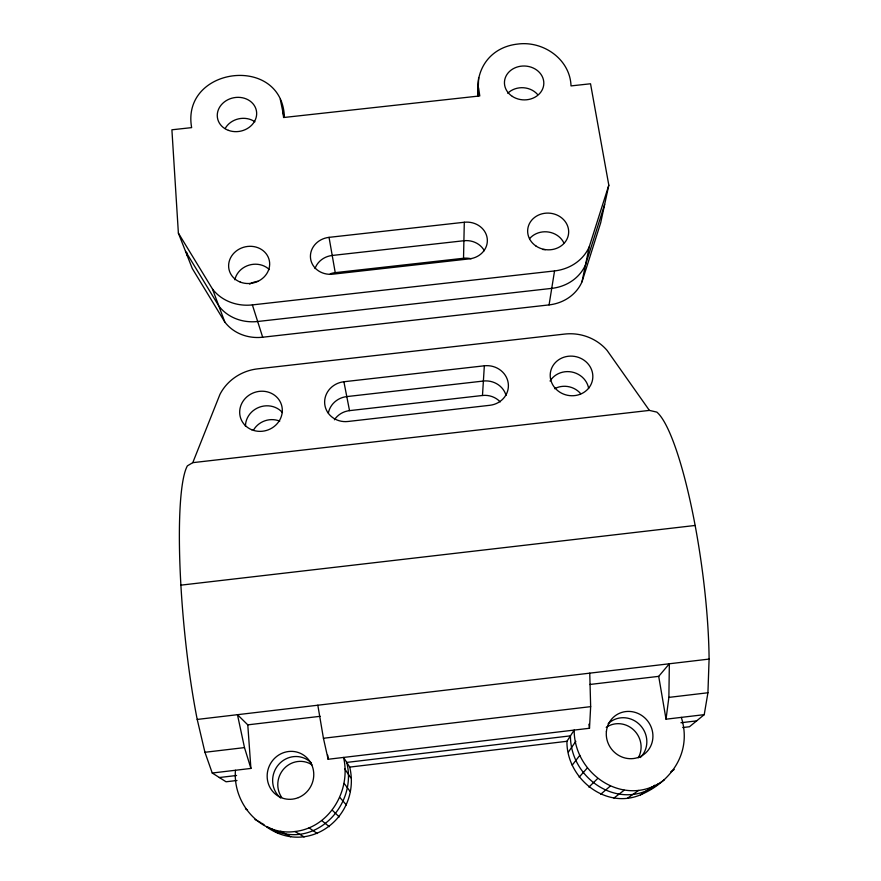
<?xml version="1.0" encoding="UTF-8"?>
<svg xmlns="http://www.w3.org/2000/svg" width="881" height="881" viewBox="0 0 881 881"><rect width="100%" height="100%" fill="white"/><g stroke="black" fill="none" stroke-linecap="round" stroke-linejoin="round"><path stroke-width="1.32" d="M478.317 95.842C474.573 69.147 490.541 46.957 517.852 44.05C543.28 40.669 570.128 59.247 571.02 85.909L590.534 83.772L608.815 185.186L600.677 222.827L582 281.832A41.803 37.729 5.6 0 1 549.072 304.903L262.681 337.225A41.991 37.982 -14 0 1 224.82 322.05L192.278 268.507L178.38 233.113L171.905 129.793L191.64 127.624C180.77 66.758 282.272 53.851 284.398 117.162M236.978 780.489L226.054 781.777L212.244 773.022L204.943 752.286L197.212 719.436A162.071 23.093 84.6 0 1 187.389 465.851L192.774 462.657L649.396 410.403L656.841 412.11A161.058 29.084 82.1 0 1 709.095 659.087L707.928 692.763L704.227 714.656L666.025 719.193L668.877 697.389L669.351 663.778L658.702 676.355L589.708 684.493M330.298 273.804A19.492 17.708 -8.8 0 1 335.232 272.647L463.527 258.265L464.298 222.254L329.042 237.352A20.56 18.501 -8.6 0 0 310.508 258.056A20.56 18.501 -8.6 0 0 332.831 274.178L469.408 258.86A20.505 18.446 0.3 0 0 487.193 238.277A20.505 18.446 0.3 0 0 464.298 222.254M266.987 827.171C309.749 856.927 361.254 815.454 349.713 767.098L343.557 757.44C351.266 790.29 329.769 827.523 295.025 831.521C260.523 836.256 232.661 803.362 235.447 770.269M477.976 96.326L478.625 77.55M317.821 705.218L323.437 738.267L328.128 759.268L589.499 728.268L590.655 706.65L589.752 673.161M500.21 401.901A20.175 18.964 3.9 0 0 482.48 395.481L484.341 365.802L343.898 381.748A21.353 19.966 -10.8 0 0 324.726 404.038A21.353 19.966 -10.8 0 0 347.995 421.481L489.858 405.293A21.32 19.889 3.5 0 0 508.227 383.147A21.32 19.889 3.5 0 0 484.341 365.802M549.072 304.903L554.545 270.93A44.072 39.414 5.2 0 0 589.246 246.79L608.815 185.186M582 281.832L589.246 246.79M604.641 204.502L585.535 264.774A42.905 38.555 5.4 0 1 551.737 288.373L257.67 321.499A43.114 38.819 -13.8 0 1 218.818 305.993L185.517 251.272M192.774 462.657L219.953 394.38A46.087 42.762 -18.5 0 1 257.571 368.864L564.754 334.064A45.878 42.42 10.6 0 1 607.075 350.407L649.396 410.403M664.494 779.685C626.314 809.11 574.016 775.368 574.17 730.085L566.935 741.295C566.428 777.89 605.071 809.782 640.41 794.882C671.884 781.48 692.169 751.945 681.31 717.376M568.487 751.9L575.844 741.306M572.198 765.16L579.808 755.358M579.147 777.174L587.209 768.089M651.874 788.121L654.627 785.235M588.882 787.107L597.571 778.617M600.743 794.233L610.192 786.171M704.227 714.656L689.471 726.748L682.72 727.541M613.903 798.054L624.188 790.224M627.448 798.274L638.571 790.455M670.826 771.789L674.218 769.465M640.41 794.882L652.336 786.854M657.997 784.035C620.929 812.601 570.238 779.795 570.447 735.855L346.729 762.417C358.292 808.097 309.991 853.425 267.229 826.708M204.943 752.286L244.489 747.606L250.909 768.43L212.244 773.022M323.437 738.267L590.655 706.65M668.877 697.389L707.928 692.763M219.347 777.527L236.571 775.489M680.936 722.739L696.629 720.878M349.713 767.098L566.935 741.295M197.212 719.436L709.095 659.087M244.489 747.606L237.463 714.689L247.781 724.854L320.122 716.319M180.836 585.16L695.164 525.461M334.406 419.797A20.219 19.03 -11.2 0 1 349.526 410.634L482.48 395.481M178.38 233.113L212.497 289.045A44.292 39.689 -13.6 0 0 252.384 304.903L554.545 270.93M254.972 819.495L260.875 822.645M280.654 831.279L290.62 836.719M245.458 808.813L247.506 809.969M295.025 831.521L304.132 836.95M270.952 828.503L277.746 832.842M261.932 823.328L264.047 824.671M309.066 827.876L317.347 833.525M321.796 820.618L329.318 826.675M332.335 810.267L339.218 816.918M339.934 797.558L346.354 804.937M344.119 783.396L350.275 791.59M344.625 768.772L350.726 777.791M212.497 289.045L224.82 322.05M252.384 304.903L262.681 337.225M280.279 99.311L283.781 116.347M343.898 381.748L349.526 410.634M329.042 237.352L335.232 272.647M658.702 676.355L666.025 719.193M588.882 724.237L589.499 728.268M478.592 87.869L479.793 95.941L283.561 117.525L282.801 109.376M327.765 755.204L328.128 759.268M247.781 724.854L250.909 768.43M187.058 252.946L187.235 255.666M542.817 249.521A19.481 17.576 5.6 0 1 545.35 249.686M249.642 284.067A19.569 17.697 -14 0 1 258.045 281.303M463.527 258.265A19.448 17.653 0.5 0 1 471.06 258.761M234.853 279.795A20.087 18.083 -13.8 0 1 249.136 265.115A20.087 18.083 -13.8 0 1 269.322 269.586M315.024 268.562A20.01 18.105 -8.7 0 1 332.214 255.468L463.902 240.733A19.966 18.038 0.4 0 1 484.308 250.711M529.58 238.663A19.988 17.961 5.4 0 1 563.862 242.925M225.151 128.549A19.294 16.717 -11.1 0 1 254.917 121.809M507.753 93.265A19.195 16.618 2.3 0 1 537.333 94.212M245.447 426.393A20.88 19.448 -18.9 0 1 259.3 407.209A20.88 19.448 -18.9 0 1 282.438 412.572M550.063 381.055A20.792 19.294 11 0 1 571.835 372.013A20.792 19.294 11 0 1 588.662 388.521M506.057 395.393A20.726 19.415 3.7 0 0 483.383 381.044L346.795 396.593A20.77 19.481 -11 0 0 328.36 413.145M608.187 723.73A23.346 22.234 54 0 1 640.135 725.129A23.346 22.234 54 0 1 640.344 757.539M280.587 797.988A23.435 22.454 -66.6 0 1 278.748 764.4A23.435 22.454 -66.6 0 1 311.489 763.089M253.53 430.049A20.318 18.997 -19.3 0 1 279.751 421.14M554.634 388.697A20.23 18.853 11.4 0 1 580.744 393.763M281.667 797.382A22.763 21.805 -67.6 0 1 284.123 768.562A22.763 21.805 -67.6 0 1 311.995 764.84M606.194 727.376A22.675 21.607 54.9 0 1 633.758 730.019A22.675 21.607 54.9 0 1 638.251 757.869M240.293 282.096A20.637 18.49 -13.6 0 0 269.608 262.538A20.637 18.49 -13.6 0 0 237.529 250.116A20.637 18.49 -13.6 0 0 240.293 282.096M535.967 246.019A20.538 18.358 5.2 0 0 568.542 233.906A20.538 18.358 5.2 0 0 539.965 214.468A20.538 18.358 5.2 0 0 535.967 246.019M512.346 96.403A19.701 16.948 2.3 0 0 543.687 85.149A19.701 16.948 2.3 0 0 516.376 67.286A19.701 16.948 2.3 0 0 512.346 96.403M228.421 130.355A19.8 17.058 -11 0 0 256.613 112.25A19.8 17.058 -11 0 0 225.866 100.874A19.8 17.058 -11 0 0 228.421 130.355M554.92 387.926A21.375 19.767 10.6 0 0 591.404 383.609A21.375 19.767 10.6 0 0 568.245 356.265A21.375 19.767 10.6 0 0 554.92 387.926M251.856 429.807A21.474 19.922 -18.5 0 0 282.25 408.773A21.474 19.922 -18.5 0 0 248.883 395.294A21.474 19.922 -18.5 0 0 251.856 429.807M606.381 731.659A24.062 22.895 52.9 0 0 639.265 757.021A24.062 22.895 52.9 0 0 643.163 716.495A24.062 22.895 52.9 0 0 606.381 731.659M298.417 797.602A24.15 23.126 -65.6 0 0 305.465 756.493A24.15 23.126 -65.6 0 0 267.516 771.932A24.15 23.126 -65.6 0 0 298.417 797.602"/></g></svg>
